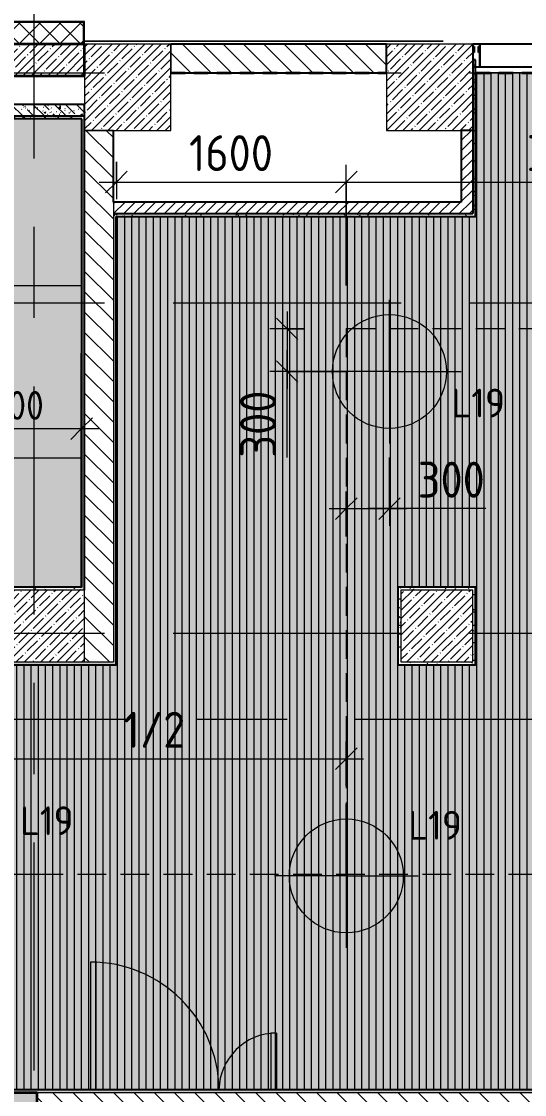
# Model space of a CAD drawing. Header units: millimetres. Extents: x -2911 to 185522, y -8553 to 29000.
# Drawn here: x 3621 to 7121, y 7888 to 15358 of the extents above; entities that cross this region are included whole.
import ezdxf

# ---------------------------------------------------------------- set-up
doc = ezdxf.new("R2010")
doc.units = ezdxf.units.MM
for name, pattern in [('200_ШТРИХ_ш1п0_6_', [160, 100, -60]), ('ADSK_Штрих_ш2 п1', [300, 200, -100]), ('Осевая', [3175, 635, -476.25, 1587.5, -476.25])]:
    doc.linetypes.add(name, pattern=pattern)
for name, color, linetype, lineweight in [('A-ANNO-DIMS', 7, 'Continuous', 9), ('A-ANNO-DIMS-100', 7, 'Continuous', 9), ('A-AREA-1', 7, '200_ШТРИХ_ш1п0_6_', 35), ('A-CLNG-PATT', 7, 'Continuous', 9), ('A-DETL-1', 7, 'ADSK_Штрих_ш2 п1', 9), ('A-DETL-GENF', 7, 'Continuous', 9), ('A-DOOR', 7, 'Continuous', 9), ('A-GLAZ-CWMG', 7, 'Continuous', 9), ('A-GLAZ-CWMG-1', 7, 'Continuous', 25), ('A-WALL', 7, 'Continuous', 9), ('E-LITE-EQPM-IDEN', 7, 'Continuous', 9), ('I-WALL', 7, 'Continuous', 9), ('S-COLS', 7, 'Continuous', 9), ('Оси-2', 7, 'Осевая', 9)]:
    doc.layers.add(name, color=color, linetype=linetype, lineweight=lineweight)
for name, color, linetype, lineweight, true_color in [('A-ANNO-NOTE', 1, 'Continuous', 9, 0xff0000), ('A-CLNG-1', 7, 'Continuous', 9, 0xc0c0c0), ('A-WALL-1', 7, 'Continuous', 25, 0x3c3c3c), ('A-WALL-3', 7, 'Continuous', 35, 0x3c3c3c), ('A-WALL-FNSH-1', 7, 'Continuous', 9, 0x3c3c3c), ('A-WALL-FNSH-2', 7, 'Continuous', 13, 0x3c3c3c)]:
    doc.layers.add(name, color=color, linetype=linetype, lineweight=lineweight, true_color=true_color)
doc.layers.add('A-CLNG-PATT-1', color=7, linetype='Continuous', lineweight=9, transparency=1)
doc.styles.add('GOST Common', font='GOST_Common.ttf', dxfattribs={"height": 200})
doc.styles.add('ISOCPEUR', font='isocpeur.ttf', dxfattribs={"width": 0.9, "height": 250})
doc.styles.add('ISOCPEUR_2', font='isocpeur.ttf', dxfattribs={"width": 0.9, "height": 200})
doc.dimstyles.new('ISO-2_0_0_9К_Средний_округл2', dxfattribs={"dimscale": 304.8, "dimtxt": 199.196235, "dimasz": 0.492126, "dimexe": 0.393701, "dimexo": 0, "dimgap": 0, "dimtad": 1, "dimdec": 0, "dimrnd": 10, "dimzin": 0, "dimdsep": 46, "dimtxsty": 'ISOCPEUR_2', "dimblk1": 'OBLIQUE', "dimblk2": 'OBLIQUE', "dimsah": 1, "dimcen": 0.09, "dimdle": 0.393701, "dimazin": 0, "dimtfac": 1, "dimtdec": 4, "dimtix": 1, "dimtmove": 0, "dimatfit": 3, "dimfxl": 1, "dimtvp": 1, "dimtolj": 1, "dimtzin": 0, "dimarcsym": 2})
doc.dimstyles.new('ISO-2_5_0_9К_БОЛЬШОЙ', dxfattribs={"dimscale": 304.8, "dimtxt": 248.995294, "dimasz": 0.492126, "dimexe": 0.393701, "dimexo": 0.984252, "dimgap": 0, "dimtad": 1, "dimdec": 0, "dimrnd": 10, "dimzin": 0, "dimdsep": 46, "dimtxsty": 'ISOCPEUR', "dimblk1": 'OBLIQUE', "dimblk2": 'OBLIQUE', "dimsah": 1, "dimcen": 0.09, "dimdle": 0.393701, "dimazin": 0, "dimtfac": 1, "dimtdec": 4, "dimtix": 1, "dimtmove": 0, "dimatfit": 3, "dimfxl": 1, "dimtvp": 1, "dimtolj": 1, "dimtzin": 0, "dimarcsym": 2})
doc.dimstyles.new('ISO-2_5_0_9К_БОЛЬШОЙ_2', dxfattribs={"dimscale": 304.8, "dimtxt": 248.995294, "dimasz": 0.492126, "dimexe": 0.393701, "dimexo": 0.984252, "dimgap": 0, "dimtad": 1, "dimdec": 0, "dimrnd": 10, "dimzin": 0, "dimdsep": 46, "dimtxsty": 'ISOCPEUR', "dimblk1": 'OBLIQUE', "dimblk2": 'OBLIQUE', "dimsah": 1, "dimcen": 0.09, "dimdle": 0.393701, "dimazin": 0, "dimtfac": 1, "dimtdec": 4, "dimtix": 1, "dimtmove": 1, "dimatfit": 3, "dimfxl": 1, "dimtvp": 1, "dimtolj": 1, "dimtzin": 0, "dimarcsym": 2})
pattern_1 = [(135, (0, 0), (-70.7107, -70.7107), [])]
pattern_2 = [(45, (0, 0), (-57.02463, 57.02463), []), (45, (57.025, 0), (-57.02463, 57.02463), [100.806, -20.161, 3.353, -16.808])]
pattern_3 = [(45, (0, 0), (-35.35534, 35.35534), [])]
pattern_4 = [(0, (0, 0), (121.92, 30.48), [10.058, -81.382, 10.058, -81.382, -487.68]), (0, (0, 0), (121.92, 30.48), [-182.88, 10.058, -172.822, 10.058, -81.382, -213.36]), (0, (0, 0), (121.92, 30.48), [-457.2, 10.058, -50.902, 10.058, -142.342]), (120, (45.72, 15.24), (-87.356454, 90.345817), [10.058, -81.382, 10.058, -81.382, -487.68]), (120, (45.72, 15.24), (-87.356454, 90.345817), [-182.88, 10.058, -172.822, 10.058, -81.382, -213.36]), (120, (45.72, 15.24), (-87.356454, 90.345817), [-457.2, 10.058, -50.902, 10.058, -142.342]), (240, (60.96, 76.2), (-34.563546, -120.825817), [10.058, -81.382, 10.058, -81.382, -487.68]), (240, (60.96, 76.2), (-34.563546, -120.825817), [-182.88, 10.058, -172.822, 10.058, -81.382, -213.36]), (240, (60.96, 76.2), (-34.563546, -120.825817), [-457.2, 10.058, -50.902, 10.058, -142.342])]

# ---------------------------------------------------------------- blocks, each defined once
blk = doc.blocks.new('BSC_Колонна _Прямоугольная - 500х500-22206884-План расстановки осветительного оборудования 2 этажа в осях 1-12')
at = {"layer": 'S-COLS'}
h = blk.add_hatch(dxfattribs=at)
h.set_pattern_fill('FP_38', color=256, style=0, pattern_type=2)
h.set_pattern_definition([(45, (-6510, -11150), (-57.02463, 57.02463), []), (45, (-6452.975, -11150), (-57.02463, 57.02463), [100.806, -20.161, 3.353, -16.808])])
h.paths.add_polyline_path([(-250, -250), (250, -250), (250, 250), (-250, 250)])
for p, q in [((250, 250), (-250, 250)), ((-250, 250), (-250, -250)), ((250, -250), (250, 250)), ((-250, -250), (250, -250))]:
    blk.add_line(p, q, dxfattribs=at)
blk = doc.blocks.new('BSC_Колонна _Прямоугольная - 500х500-V33-План расстановки осветительного оборудования 2 этажа в осях 1-12')
at = {"layer": 'S-COLS'}
h = blk.add_hatch(dxfattribs=at)
h.set_pattern_fill('FP_39', color=256, style=0, pattern_type=2)
h.set_pattern_definition([(45, (-3810, -11150), (-57.0246, 57.0246), []), (45, (-3752.975, -11150), (-57.0246, 57.0246), [100.806, -20.161, 3.353, -16.808])])
h.paths.add_polyline_path([(-250, -250), (250, -250), (250, 250), (-250, 250)])
for p, q in [((250, 250), (-250, 250)), ((-250, 250), (-250, -250)), ((250, -250), (250, 250)), ((-250, -250), (250, -250))]:
    blk.add_line(p, q, dxfattribs=at)
blk = doc.blocks.new('Прямоугольный импост - Импост структурный с накладкой - 160мм-23997897-План расстановки осветительного оборудования 2 этажа в осях 1-12')
at = {"layer": 'A-GLAZ-CWMG-1'}
for p, q in [((0, 140), (-50, 140)), ((-50, 140), (-50, 40)), ((0, 40), (0, 140)), ((-50, 40), (-40, 40)), ((-40, 0), (-50, 0)), ((-50, 0), (-50, -17)), ((-40, 40), (-40, 0)), ((-10, 0), (-10, 40)), ((-10, 40), (0, 40)), ((0, 0), (-10, 0)), ((0, -17), (0, 0)), ((-50, -17), (0, -17))]:
    blk.add_line(p, q, dxfattribs=at)
blk = doc.blocks.new('Прямоугольный импост - Импост структурный с накладкой - 160мм-23771929-План расстановки осветительного оборудования 2 этажа в осях 1-12')
at = {"layer": 'A-GLAZ-CWMG-1'}
for p, q in [((7630, 15200), (6810, 15200)), ((6810, 15200), (6810, 15183)), ((6810, 15183), (6810, 15143)), ((7630, 15183), (7630, 15200)), ((7630, 15143), (7630, 15183)), ((6810, 15143), (6810, 15043)), ((7630, 15043), (7630, 15143)), ((6810, 15043), (7630, 15043))]:
    blk.add_line(p, q, dxfattribs=at)
blk = doc.blocks.new('Дверь_Витражная_остекление_ - ДВН_ДАО_Главный вход_1200 в свету-31742133-План расстановки осветительного оборудования 2 этажа в осях 1-12')
at = {"layer": 'A-DETL-GENF'}
for p, q in [((-607.5, 925), (-647.5, 925)), ((-647.5, 925), (-647.5, 36)), ((-607.5, 36), (-607.5, 925)), ((647.5, 430), (607.5, 430)), ((607.5, 430), (607.5, 36)), ((647.5, 36), (647.5, 430))]:
    blk.add_line(p, q, dxfattribs=at)
at = {"layer": 'A-DOOR'}
for p, q in [((-647.5, 925), (-647.5, 36)), ((647.5, 430), (647.5, 36))]:
    blk.add_line(p, q, dxfattribs=at)
for centre, radius, start, end in [((-647.5, 30), 895, 0.38541, 90), ((647.5, 30), 400, 90, 179.13502)]:
    blk.add_arc(centre, radius, start, end, dxfattribs=at)
blk = doc.blocks.new('DIMBLOCK40-План расстановки осветительного оборудования 2 этажа в осях 1-12')
at = {"layer": 'A-ANNO-DIMS-100'}
for p, q in [((4281, 14381), (4281, 14120)), ((4281, 14240), (4281, 14381)), ((5881, 13521), (5881, 14360)), ((4161, 14240), (5881, 14240)), ((5881, 14240), (5881, 13521))]:
    blk.add_line(p, q, dxfattribs=at)
at = {"layer": 'A-ANNO-DIMS-100', "lineweight": 20}
for p, q in [((4281, 14240), (4356, 14315)), ((5881, 14240), (5956, 14315)), ((4281, 14240), (4206, 14165)), ((5881, 14240), (5806, 14165))]:
    blk.add_line(p, q, dxfattribs=at)
at = {"layer": 'A-ANNO-DIMS-100', "color": 0, "insert": (4786.5, 14566.6), "char_height": 250, "width": 706.764, "attachment_point": 1, "line_spacing_factor": 1.149209, "style": 'ISOCPEUR'}
blk.add_mtext('1600', dxfattribs=at)
blk = doc.blocks.new('_Oblique')
at = {"color": 0, "linetype": 'ByBlock', "lineweight": -2}
blk.add_line((-0.5, -0.5), (0.5, 0.5), dxfattribs=at)
blk = doc.blocks.new('DIMBLOCK41-План расстановки осветительного оборудования 2 этажа в осях 1-12')
at = {"layer": 'A-ANNO-DIMS-100'}
for p, q in [((5881, 13521), (5881, 14360)), ((8981, 13521), (8981, 14360)), ((5881, 14240), (8981, 14240)), ((5881, 14240), (5881, 13521)), ((8981, 14240), (8981, 13521))]:
    blk.add_line(p, q, dxfattribs=at)
at = {"layer": 'A-ANNO-DIMS-100', "lineweight": 20}
for p, q in [((5881, 14240), (5956, 14315)), ((8981, 14240), (9056, 14315)), ((5881, 14240), (5806, 14165)), ((8981, 14240), (8906, 14165))]:
    blk.add_line(p, q, dxfattribs=at)
at = {"layer": 'A-ANNO-DIMS-100', "color": 0, "insert": (7136.5, 14566.6), "char_height": 250, "width": 706.764, "attachment_point": 1, "line_spacing_factor": 1.149209, "style": 'ISOCPEUR'}
blk.add_mtext('3100', dxfattribs=at)
blk = doc.blocks.new('DIMBLOCK44-План расстановки осветительного оборудования 2 этажа в осях 1-12')
at = {"layer": 'A-ANNO-DIMS-100'}
for p, q in [((3213.5, 10046.4), (3213.5, 10345.2)), ((5881, 10034.9), (5881, 10345.2)), ((3213.5, 10225.2), (6001, 10225.2)), ((3213.5, 10225.2), (3213.5, 10046.4)), ((5881, 10225.2), (5881, 10034.9))]:
    blk.add_line(p, q, dxfattribs=at)
at = {"layer": 'A-ANNO-DIMS-100', "lineweight": 20}
for p, q in [((3213.5, 10225.2), (3288.5, 10300.2)), ((5881, 10225.2), (5956, 10300.2)), ((3213.5, 10225.2), (3138.5, 10150.2)), ((5881, 10225.2), (5806, 10150.2))]:
    blk.add_line(p, q, dxfattribs=at)
at = {"layer": 'A-ANNO-DIMS-100', "color": 0, "insert": (4331.8, 10551.8), "char_height": 250, "width": 517.144, "attachment_point": 1, "line_spacing_factor": 1.149209, "style": 'ISOCPEUR'}
blk.add_mtext('1/2', dxfattribs=at)
blk = doc.blocks.new('DIMBLOCK118-План расстановки осветительного оборудования 2 этажа в осях 1-12')
at = {"layer": 'A-ANNO-DIMS-100'}
for p, q in [((5469.4, 13338.5), (5469.4, 12801)), ((5583.5, 13218.5), (5349.4, 13218.5)), ((5469.4, 13218.5), (5583.5, 13218.5)), ((5469.4, 12895.5), (5469.4, 13069.8)), ((5881, 12921), (5349.4, 12921)), ((5469.4, 12921), (5881, 12921)), ((5469.4, 12321.4), (5469.4, 12895.5))]:
    blk.add_line(p, q, dxfattribs=at)
at = {"layer": 'A-ANNO-DIMS-100', "lineweight": 20}
for p, q in [((5469.4, 13218.5), (5394.4, 13293.5)), ((5469.4, 13218.5), (5544.4, 13143.5)), ((5469.4, 12921), (5394.4, 12996)), ((5469.4, 12921), (5544.4, 12846))]:
    blk.add_line(p, q, dxfattribs=at)
at = {"layer": 'A-ANNO-DIMS-100', "color": 0, "insert": (5142.8, 12321.4), "char_height": 250, "width": 568.858, "attachment_point": 1, "rotation": 90, "line_spacing_factor": 1.149209, "style": 'ISOCPEUR'}
blk.add_mtext('300', dxfattribs=at)
blk = doc.blocks.new('DIMBLOCK121-План расстановки осветительного оборудования 2 этажа в осях 1-12')
at = {"layer": 'A-ANNO-DIMS-100'}
for p, q in [((6181, 12323.5), (6181, 11846.3)), ((6181, 11966.3), (6181, 12323.5)), ((5881, 11772.4), (5881, 12086.3)), ((5761, 11966.3), (6301, 11966.3)), ((5881, 11966.3), (5881, 11772.4)), ((6277.9, 11966.3), (6031, 11966.3)), ((6852, 11966.3), (6277.9, 11966.3))]:
    blk.add_line(p, q, dxfattribs=at)
at = {"layer": 'A-ANNO-DIMS-100', "lineweight": 20}
for p, q in [((5881, 11966.3), (5956, 12041.3)), ((6181, 11966.3), (6256, 12041.3)), ((5881, 11966.3), (5806, 11891.3)), ((6181, 11966.3), (6106, 11891.3))]:
    blk.add_line(p, q, dxfattribs=at)
at = {"layer": 'A-ANNO-DIMS-100', "color": 0, "insert": (6377.9, 12292.9), "char_height": 250, "width": 568.858, "attachment_point": 1, "line_spacing_factor": 1.149209, "style": 'ISOCPEUR'}
blk.add_mtext('300', dxfattribs=at)
blk = doc.blocks.new('DIMBLOCK150-План расстановки осветительного оборудования 2 этажа в осях 1-12')
at = {"layer": 'A-ANNO-DIMS-100'}
for p, q in [((3134.2, 12920), (3134.2, 12403.9)), ((3134.2, 12523.9), (3134.2, 12920)), ((4039, 12630), (4039, 12403.9)), ((4039, 12523.9), (4039, 12630)), ((3134.2, 12523.9), (4159, 12523.9))]:
    blk.add_line(p, q, dxfattribs=at)
at = {"layer": 'A-ANNO-DIMS-100', "lineweight": 20}
for p, q in [((3134.2, 12523.9), (3209.2, 12598.9)), ((4039, 12523.9), (4114, 12598.9)), ((3134.2, 12523.9), (3059.2, 12448.9)), ((4039, 12523.9), (3964, 12448.9))]:
    blk.add_line(p, q, dxfattribs=at)
at = {"layer": 'A-ANNO-DIMS-100', "color": 0, "insert": (3397, 12785.2), "char_height": 200, "width": 455.087, "attachment_point": 1, "line_spacing_factor": 1.149209, "style": 'ISOCPEUR_2'}
blk.add_mtext('900', dxfattribs=at)

msp = doc.modelspace()

# ---------------------------------------------------------------- hatches: boundary and pattern name
at = {"layer": 'A-ANNO-NOTE'}
msp.add_hatch(color=256, dxfattribs=at).paths.add_polyline_path([(3374.0493, 11121), (3539, 11121), (3539, 11421), (4039, 11421), (4039, 14679.7038), (3109, 14679.7038), (3109, 14959), (494, 14959), (494, 14409), (465, 14409), (465, 14405), (131, 14405), (131, 11621), (1711, 11621), (1711, 11121), (2155.5947, 11121)])
at = {"layer": 'A-CLNG-PATT'}
h = msp.add_hatch(dxfattribs=at)
h.set_pattern_fill('FP_55', color=256, style=0, pattern_type=2)
h.set_pattern_definition([(270, (7989, 6659.98), (50, 3e-15), [])])
h.paths.add_polyline_path([(10684.7771, 7921), (19989, 7921), (19989, 10879), (13674.2565, 10879), (13674.2565, 15000), (6781.0001, 15000), (6781.0001, 13999), (4281, 13999), (4281, 10879), (546, 10879), (546, 10600), (131, 10599), (131, 8521), (1270, 8520), (1271, 7921), (9466.3224, 7921)])
h.paths.add_polyline_path([(6240.0001, 10880), (6240.0001, 11421), (6781.0001, 11421), (6780.0001, 10880), (6260.0001, 10880)])
h = msp.add_hatch(dxfattribs=at)
h.set_pattern_fill('FP_57', color=256, style=0, pattern_type=2)
h.set_pattern_definition([(89.995, (4036.85, 14720.3), (-600, 0.05), []), (179.995, (4036.8, 14720.3), (-0.1, -1200), [])])
h.paths.add_polyline_path([(3374.0493, 11121), (3539, 11121), (3539, 11421), (4039, 11421), (4039, 14679.7038), (3109, 14679.7038), (3109, 14959), (494, 14959), (494, 14409), (465, 14409), (465, 14405), (131, 14405), (131, 11621), (1711, 11621), (1711, 11121), (2155.5947, 11121)])
h.paths.add_polyline_path([(2834.1864, 12319.9547), (2834.1864, 13520.5601), (3434.1864, 13520.5601), (3434.1864, 12319.9547), (3374.0493, 12319.9547)])
h.paths.add_polyline_path([(1034.1864, 12319.9547), (1034.1864, 13520.5601), (1634.1864, 13520.5601), (1634.1864, 12319.9547)])
at = {"layer": 'A-CLNG-PATT-1'}
h = msp.add_hatch(color=256, dxfattribs=at)
h.paths.add_polyline_path([(15027.5565, 7921), (19989, 7921), (19989, 10879), (13674.2565, 10880), (13674.2565, 15000), (6781.0001, 15000), (6781.0001, 13999), (4281, 13999), (4281, 10879), (546, 10879), (546, 10600), (131, 10599), (131, 8521), (1270, 8520), (1271, 7921), (14340.141, 7921)])
h.paths.add_polyline_path([(18627.5565, 8440.05), (18627.5565, 10401.95), (18652.9565, 10401.95), (18652.9565, 8440.05)])
h.paths.add_polyline_path([(16827.5565, 8440.05), (16827.5565, 10401.95), (16852.9565, 10401.95), (16852.9565, 8440.05)])
h.paths.add_polyline_path([(15027.5565, 8440.05), (15027.5565, 10401.95), (15052.9565, 10401.95), (15052.9565, 8440.05)])
h.paths.add_polyline_path([(6240.0001, 10880), (6240.0001, 11421), (6781.0001, 11421), (6780.0001, 10880), (6260.0001, 10880)])
at = {"layer": 'A-WALL'}
h = msp.add_hatch(dxfattribs=at)
h.set_pattern_fill('FP_12', color=256, style=0, pattern_type=2)
h.set_pattern_definition([(45, (0, 0), (-70.7107, 70.7107), []), (135, (0, 0), (-70.7107, -70.7107), [])])
h.paths.add_polyline_path([(4052, 15200), (4052, 15350), (-110, 15350), (-110, 15200), (3374.0493, 15200)])
at = {"layer": 'I-WALL'}
h = msp.add_hatch(dxfattribs=at)
h.set_pattern_fill('FP_13', color=256, style=0, pattern_type=2)
h.set_pattern_definition(pattern_2)
h.paths.add_polyline_path([(4060, 14980), (4060, 15200), (390, 15200), (390, 14980), (3374.0493, 14980)])
h = msp.add_hatch(dxfattribs=at)
h.set_pattern_fill('FP_11', color=256, style=0, pattern_type=2)
h.set_pattern_definition(pattern_1)
h.paths.add_polyline_path([(6160.0001, 15000), (6160.0001, 15200), (4660, 15200), (4660, 15000)])
h = msp.add_hatch(dxfattribs=at)
h.set_pattern_fill('FP_48', color=256, style=0, pattern_type=2)
h.set_pattern_definition(pattern_4)
h.paths.add_polyline_path([(6780.0001, 14020), (6780.0001, 15090), (6760.0001, 15090), (6760.0001, 14020)])
h = msp.add_hatch(dxfattribs=at)
h.set_pattern_fill('FP_22', color=256, style=0, pattern_type=2)
h.set_pattern_definition([(135, (0, 0), (-75.43415, -75.43415), [106.68, -17.78, 3.556, -17.78]), (135, (0, 75.39), (-75.43415, -75.43415), []), (50, (0, 0), (127.5292, -11.1576), [13.335, -146.685]), (355, (0, 0), (-24.6697, 133.74), [10.668, -117.348]), (100.451, (10.63, -0.93), (102.8597, 122.5818), [11.333, -124.663]), (46.184, (0, 35.56), (189.7552, -29.4304), [20.002, -220.027]), (96.636, (15.81, 33.1), (166.1822, 173.1996), [17, -186.995]), (351.184, (0, 35.56), (166.184, 173.1976), [16.002, -176.022]), (21, (17.78, 26.67), (106.1303, -71.586), [13.335, -146.685]), (326, (17.78, 26.67), (43.2619, 128.9318), [10.668, -117.348]), (71.451, (26.62, 20.7), (149.392, 57.3451), [11.333, -124.663]), (37.5, (0, 0), (2.16223, 59.18836), [3.353, -112.573, 3.353, -115.773, -117.792]), (37.5, (0, 0), (2.16223, 59.18836), [-235.052, 3.353, -114.44]), (7.5, (0, 0), (46.77386, 70.12615), [3.353, -64.567, 3.353, -109.906, -44.894]), (7.5, (0, 0), (46.77386, 70.12615), [-181.178, 3.353, -41.542]), (327.5, (-39.65, 0), (94.91367, -4.0101), [3.353, -41.097, 3.353, -135.331, -184.023]), (327.5, (-39.65, 0), (94.91367, -4.0101), [-183.134, 3.353, -180.67]), (317.5, (-57.43, 0), (103.69057, 17.7988), [3.353, -54.432, 3.353, -88.748, -130.683]), (317.5, (-57.43, 0), (103.69057, 17.7988), [-149.885, 3.353, -127.33])])
h.paths.add_polyline_path([(4060, 14700.7038), (4060, 14780.7038), (3210, 14780.7038), (3210, 14700.7038), (3374.0493, 14700.7038)])
h = msp.add_hatch(dxfattribs=at)
h.set_pattern_fill('FP_48', color=256, style=0, pattern_type=2)
h.set_pattern_definition(pattern_4)
h.paths.add_polyline_path([(4040, 14680.7038), (4060, 14680.7038), (4060, 14700.7038), (3130, 14700.7038), (3130, 14680.7038), (3374.0493, 14680.7038)])
h = msp.add_hatch(dxfattribs=at)
h.set_pattern_fill('FP_48', color=256, style=0, pattern_type=2)
h.set_pattern_definition(pattern_4)
h.paths.add_polyline_path([(4060, 11400), (4060, 14680.7038), (4040, 14679.7038), (4040, 11400)])
h = msp.add_hatch(dxfattribs=at)
h.set_pattern_fill('FP_11', color=256, style=0, pattern_type=2)
h.set_pattern_definition(pattern_1)
h.paths.add_polyline_path([(4260, 10900), (4260, 14600), (4060, 14600), (4060, 10900)])
h = msp.add_hatch(dxfattribs=at)
h.set_pattern_fill('FP_21', color=256, style=0, pattern_type=2)
h.set_pattern_definition(pattern_3)
h.paths.add_polyline_path([(6760.0001, 14100), (6760.0001, 14600), (6680.0001, 14600), (6680.0001, 14100)])
h = msp.add_hatch(dxfattribs=at)
h.set_pattern_fill('FP_21', color=256, style=0, pattern_type=2)
h.set_pattern_definition(pattern_3)
h.paths.add_polyline_path([(6760.0001, 14020), (6760.0001, 14100), (4260, 14100), (4260, 14020), (4592.5039, 14020)])
h = msp.add_hatch(dxfattribs=at)
h.set_pattern_fill('FP_48', color=256, style=0, pattern_type=2)
h.set_pattern_definition(pattern_4)
h.paths.add_polyline_path([(6780.0001, 14000), (6780.0001, 14020), (4260, 14020), (4260, 14000), (4592.5039, 14000)])
h = msp.add_hatch(dxfattribs=at)
h.set_pattern_fill('FP_48', color=256, style=0, pattern_type=2)
h.set_pattern_definition(pattern_4)
h.paths.add_polyline_path([(4280, 10880), (4280, 14000), (4260, 14000), (4260, 10880)])
h = msp.add_hatch(dxfattribs=at)
h.set_pattern_fill('FP_48', color=256, style=0, pattern_type=2)
h.set_pattern_definition(pattern_4)
h.paths.add_polyline_path([(3560, 11400), (4040, 11400), (4039, 11420), (3560, 11420)])
h = msp.add_hatch(dxfattribs=at)
h.set_pattern_fill('FP_48', color=256, style=0, pattern_type=2)
h.set_pattern_definition(pattern_4)
h.paths.add_polyline_path([(6260.0001, 10880), (6260.0001, 11420), (6240.0001, 11420), (6240.0001, 10880)])
h = msp.add_hatch(dxfattribs=at)
h.set_pattern_fill('FP_48', color=256, style=0, pattern_type=2)
h.set_pattern_definition(pattern_4)
h.paths.add_polyline_path([(6760.0001, 11400), (6760.0001, 11420), (6260.0001, 11420), (6260.0001, 11400)])
h = msp.add_hatch(dxfattribs=at)
h.set_pattern_fill('FP_48', color=256, style=0, pattern_type=2)
h.set_pattern_definition(pattern_4)
h.paths.add_polyline_path([(6760.0001, 10900), (6780.0001, 10900), (6780.0001, 11420), (6760.0001, 11420), (6760.0001, 11400)])
h = msp.add_hatch(dxfattribs=at)
h.set_pattern_fill('FP_48', color=256, style=0, pattern_type=2)
h.set_pattern_definition(pattern_4)
h.paths.add_polyline_path([(4260, 10880), (4260, 10900), (526, 10900), (526, 10880), (3983.2766, 10880)])
h = msp.add_hatch(dxfattribs=at)
h.set_pattern_fill('FP_48', color=256, style=0, pattern_type=2)
h.set_pattern_definition(pattern_4)
h.paths.add_polyline_path([(6760.0001, 10880), (6780.0001, 10880), (6780.0001, 10900), (6260.0001, 10900), (6260.0001, 10880)])
h = msp.add_hatch(dxfattribs=at)
h.set_pattern_fill('FP_48', color=256, style=0, pattern_type=2)
h.set_pattern_definition(pattern_4)
h.paths.add_polyline_path([(20010, 7900), (20010, 7920), (1270, 7920), (1270, 7900), (19823.1868, 7900)])
h = msp.add_hatch(dxfattribs=at)
h.set_pattern_fill('FP_13', color=256, style=0, pattern_type=2)
h.set_pattern_definition(pattern_2)
h.paths.add_polyline_path([(3678.6629, -100), (3730, -100), (3730, 7900), (3510, 7900), (3510, -100)])
h = msp.add_hatch(dxfattribs=at)
h.set_pattern_fill('FP_11', color=256, style=0, pattern_type=2)
h.set_pattern_definition(pattern_1)
h.paths.add_polyline_path([(15558.5956, 7700), (16660, 7700), (16660, 7900), (12760, 7900), (12760, 7700), (14340.141, 7700)])
h.paths.add_polyline_path([(11480, 7700), (12160, 7700), (12160, 7900), (8260, 7900), (8260, 7700), (11460, 7700)])
h.paths.add_polyline_path([(7029.4132, 7700), (7660, 7700), (7660, 7900), (3730, 7900), (3730, 7700), (4592.5039, 7700)])
at = {"layer": 'S-COLS'}
h = msp.add_hatch(dxfattribs=at)
h.set_pattern_fill('FP_13', color=256, style=0, pattern_type=2)
h.set_pattern_definition(pattern_2)
h.paths.add_polyline_path([(4060, 14600), (4660, 14600), (4660, 15200), (4060, 15200), (4060, 14836.4446)])
h = msp.add_hatch(dxfattribs=at)
h.set_pattern_fill('FP_13', color=256, style=0, pattern_type=2)
h.set_pattern_definition(pattern_2)
h.paths.add_polyline_path([(6160.0001, 14600), (6760.0001, 14600), (6760.0001, 15200), (6160.0001, 15200), (6160.0001, 14836.4446)])

# ---------------------------------------------------------------- linework, layer by layer
at = {"layer": 'A-ANNO-NOTE'}
for p, q in [((4039, 14679.7038), (3109, 14679.7038)), ((4039, 11421), (4039, 14679.7038)), ((6181, 12921), (6181, 13421)), ((6181, 12921), (5681, 12921)), ((6181, 12921), (6181, 12421)), ((6181, 12921), (6681, 12921)), ((3539, 11421), (4039, 11421)), ((5881, 9409.559), (5881, 9909.559)), ((3213.5, 9421), (3713.5, 9421)), ((5881, 9409.559), (5381, 9409.559)), ((5881, 9409.559), (5881, 8909.559)), ((5881, 9409.559), (6381, 9409.559))]:
    msp.add_line(p, q, dxfattribs=at)
for centre in [(6181, 12921), (5881, 9409.559)]:
    msp.add_circle(centre, 396.5338, dxfattribs=at)
at = {"layer": 'A-AREA-1'}
for p, q in [((4660, 15000), (6160.0001, 15000)), ((6781.0001, 15000), (13674.2565, 15000))]:
    msp.add_line(p, q, dxfattribs=at)
at = {"layer": 'A-CLNG-1'}
for p, q in [((13674.2565, 15000), (6781.0001, 15000)), ((6781.0001, 13999), (6781.0001, 14000)), ((1270, 7921), (19989, 7921))]:
    msp.add_line(p, q, dxfattribs=at)
at = {"layer": 'A-DETL-1'}
for p, q in [((5881, 13221), (12081, 13221)), ((5881, 13221), (5881, 9421)), ((110, 9421), (18640.2565, 9421))]:
    msp.add_line(p, q, dxfattribs=at)
at = {"layer": 'A-WALL'}
for p, q in [((4052, 15350), (-260, 15350)), ((4052, 15200), (4052, 15350)), ((4660, 15200), (4660, 15000)), ((4260, 14600), (4060, 14600)), ((4260, 14100), (4260, 10900)), ((4060, 10900), (4260, 10900)), ((7660, 7900), (3730, 7900))]:
    msp.add_line(p, q, dxfattribs=at)
at = {"layer": 'A-WALL-1'}
for p, q in [((6160.0001, 15200), (4660, 15200)), ((6160.0001, 15000), (6160.0001, 15200)), ((6780.0001, 15090), (6760.0001, 15090)), ((6760.0001, 15090), (6760.0001, 14020)), ((6780.0001, 14000), (6780.0001, 15090)), ((4660, 15000), (6160.0001, 15000)), ((4060, 14780.7038), (3210, 14780.7038)), ((4060, 11400), (4060, 14780.7038)), ((4040, 14680.7038), (3110, 14680.7038)), ((3130, 14700.7038), (4060, 14700.7038)), ((4040, 11420), (4040, 14680.7038)), ((4260, 14100), (4260, 14600)), ((6760.0001, 14600), (6680.0001, 14600)), ((6680.0001, 14600), (6680.0001, 14100)), ((6680.0001, 14100), (4260, 14100)), ((4260, 14020), (6760.0001, 14020)), ((4280, 10880), (4280, 14000)), ((4280, 14000), (6780.0001, 14000)), ((4040, 11420), (3540, 11420)), ((6240.0001, 11420), (6240.0001, 10880)), ((6780.0001, 11420), (6240.0001, 11420)), ((6780.0001, 10880), (6780.0001, 11420)), ((526, 10880), (4280, 10880)), ((6240.0001, 10880), (6780.0001, 10880)), ((30930, 7920), (1270, 7920))]:
    msp.add_line(p, q, dxfattribs=at)
at = {"layer": 'A-WALL-3'}
for p, q in [((4060, 15200), (390, 15200)), ((4060, 14980), (4060, 15200)), ((390, 14980), (4060, 14980)), ((3730, 7900), (-110, 7900)), ((3730, -100), (3730, 7900))]:
    msp.add_line(p, q, dxfattribs=at)
at = {"layer": 'A-WALL-FNSH-1'}
for p, q in [((4060, 15358), (-268, 15358)), ((4060, 15200), (4060, 15358))]:
    msp.add_line(p, q, dxfattribs=at)
at = {"layer": 'A-WALL-FNSH-2'}
for p, q in [((4055, 15353), (-263, 15353)), ((4055, 15200), (4055, 15353)), ((6555, 15221), (4060, 15221)), ((4060, 15221), (4060, 15220)), ((4060, 15220), (6555, 15220)), ((6555, 15220), (6555, 15221)), ((6781.0001, 15043), (6780.0001, 15043)), ((6781.0001, 14000), (6781.0001, 15043)), ((3109, 14679.7038), (4039, 14679.7038)), ((4039, 14679.7038), (4039, 11421)), ((4281, 10879), (4281, 14000)), ((6780.0001, 14000), (6781.0001, 14000)), ((4039, 11421), (3539, 11421)), ((6781.0001, 11421), (6239.0001, 11421)), ((6239.0001, 11421), (6239.0001, 10879)), ((6781.0001, 10879), (6781.0001, 11421)), ((526, 10879), (4281, 10879)), ((6239.0001, 10879), (6781.0001, 10879))]:
    msp.add_line(p, q, dxfattribs=at)
at = {"layer": 'I-WALL'}
for p, q in [((6781.0001, 13999), (4280, 13999)), ((1271, 7921), (19990, 7921)), ((6530, 7920), (6530, 7921))]:
    msp.add_line(p, q, dxfattribs=at)
at = {"layer": 'S-COLS'}
for p, q in [((4660, 15200), (4060, 15200)), ((4060, 15200), (4060, 14600)), ((4660, 15000), (4660, 15200)), ((6760.0001, 15200), (6160.0001, 15200)), ((6160.0001, 15200), (6160.0001, 14600)), ((6760.0001, 14600), (6760.0001, 15200)), ((4660, 14600), (4660, 15000)), ((4060, 14600), (4260, 14600)), ((4260, 14600), (4660, 14600)), ((6160.0001, 14600), (6760.0001, 14600))]:
    msp.add_line(p, q, dxfattribs=at)
at = {"layer": 'Оси-2'}
for p, q in [((3710, 593.7414), (3710, 24898.0711)), ((389, 15000), (35660, 15000)), ((389, 13400), (35660, 13400)), ((389, 11100), (36260, 11100)), ((1659, 10500), (36260, 10500))]:
    msp.add_line(p, q, dxfattribs=at)

# ---------------------------------------------------------------- block references
at = {"layer": 'A-DOOR'}
msp.add_blockref('Дверь_Витражная_остекление_ - ДВН_ДАО_Главный вход_1200 в свету-31742133-План расстановки осветительного оборудования 2 этажа в осях 1-12', (4747.5, 7885), dxfattribs=at)
at = {"layer": 'A-GLAZ-CWMG', "rotation": 180}
msp.add_blockref('Прямоугольный импост - Импост структурный с накладкой - 160мм-23997897-План расстановки осветительного оборудования 2 этажа в осях 1-12', (6760.0001, 15183), dxfattribs=at)
at = {"layer": 'A-GLAZ-CWMG'}
msp.add_blockref('Прямоугольный импост - Импост структурный с накладкой - 160мм-23771929-План расстановки осветительного оборудования 2 этажа в осях 1-12', (0, 0), dxfattribs=at)
at = {"layer": 'S-COLS'}
for name, p in [('BSC_Колонна _Прямоугольная - 500х500-V33-План расстановки осветительного оборудования 2 этажа в осях 1-12', (3810, 11150)), ('BSC_Колонна _Прямоугольная - 500х500-22206884-План расстановки осветительного оборудования 2 этажа в осях 1-12', (6510.0001, 11150))]:
    msp.add_blockref(name, p, dxfattribs=at)

# ---------------------------------------------------------------- texts
at = {"layer": 'E-LITE-EQPM-IDEN', "char_height": 200, "width": 472.995625, "attachment_point": 1, "style": 'GOST Common'}
for insert in [(6612.5189, 12801.5736), (3611.1102, 9893.7457), (6312.5189, 9861.8047)]:
    msp.add_mtext('L19', dxfattribs=dict(at, insert=insert))

# ---------------------------------------------------------------- dimensions: what is measured, and where the dimension line sits
at = {"layer": 'A-ANNO-DIMS'}
for base, p1, p2, dimstyle, override, picture, middle in [((5881, 14240.0153), (4281, 14081), (5881, 13221), 'ISO-2_5_0_9К_БОЛЬШОЙ', {"dimpost": '<>', "dimfxl": 1816.480108}, 'DIMBLOCK40-План расстановки осветительного оборудования 2 этажа в осях 1-12', (5081, 14365.0153)), ((8981, 14240.0153), (5881, 13221), (8981, 13221), 'ISO-2_5_0_9К_БОЛЬШОЙ', {"dimpost": '<>', "dimfxl": 3100}, 'DIMBLOCK41-План расстановки осветительного оборудования 2 этажа в осях 1-12', (7431, 14365.0153)), ((4039, 12523.9381), (3134.2041, 12920), (4039, 12630.0041), 'ISO-2_0_0_9К_Средний_округл2', {"dimpost": '<>', "dimfxl": 950.133312}, 'DIMBLOCK150-План расстановки осветительного оборудования 2 этажа в осях 1-12', (3586.602, 12623.9381))]:
    dim = msp.add_linear_dim(base=base, p1=p1, p2=p2, dimstyle=dimstyle, override=override, dxfattribs=at)
    dim.commit()
    dim.dimension.update_dxf_attribs({"geometry": picture, "text_midpoint": middle})
dim = msp.add_linear_dim(base=(5469.3996786554, 12921.0000053348), p1=(5883.4999931804, 13218.5000053348), p2=(6180.9999931804, 12921.0000053348), angle=90, dimstyle='ISO-2_5_0_9К_БОЛЬШОЙ_2', override={"dimpost": '<>', "dimfxl": 420.728535}, dxfattribs=at)
dim.commit()
dim.dimension.update_dxf_attribs({"geometry": 'DIMBLOCK118-План расстановки осветительного оборудования 2 этажа в осях 1-12', "text_midpoint": (5309.4524087213, 12605.8696156081), "dimtype": 160, "text_rotation": 90})
dim = msp.add_linear_dim(base=(6181, 11966.2966), p1=(5881, 12072.3626), p2=(6181, 12623.5), dimstyle='ISO-2_5_0_9К_БОЛЬШОЙ_2', override={"dimpost": '<>', "dimfxl": 627.496991}, dxfattribs=at)
dim.commit()
dim.dimension.update_dxf_attribs({"geometry": 'DIMBLOCK121-План расстановки осветительного оборудования 2 этажа в осях 1-12', "text_midpoint": (6662.343, 12126.2438), "dimtype": 160})
dim = msp.add_linear_dim(base=(5881, 10225.1523), p1=(3213.5, 9746.382), p2=(5881, 9734.941), text='1/2', dimstyle='ISO-2_5_0_9К_БОЛЬШОЙ', override={"dimpost": '<>', "dimfxl": 2667.524541}, dxfattribs=at)
dim.commit()
dim.dimension.update_dxf_attribs({"geometry": 'DIMBLOCK44-План расстановки осветительного оборудования 2 этажа в осях 1-12', "text_midpoint": (4547.25, 10350.1523)})

doc.saveas('drawing.dxf')
